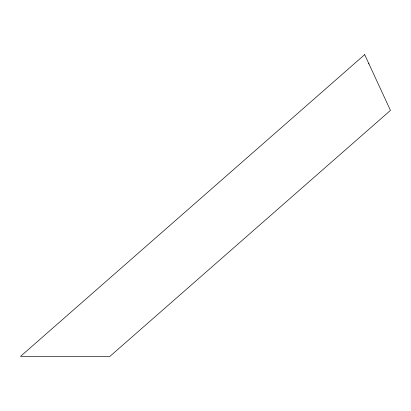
<?xml version="1.0" encoding="UTF-8"?>
<svg xmlns="http://www.w3.org/2000/svg" width="411" height="411" viewBox="0 0 411 411"><rect width="100%" height="100%" fill="white"/><g stroke="black" fill="none" stroke-linecap="round" stroke-linejoin="round"><path stroke-width="0.62" d="M368.744 63.448L368.98 63.952M364.675 54.637L20.55 356.363L109.917 356.363L390.45 110.395L364.675 54.637"/></g></svg>
